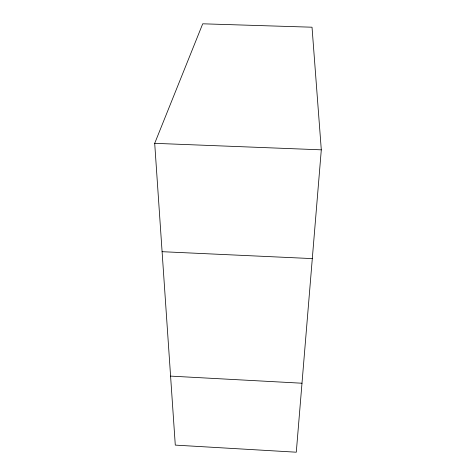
<?xml version="1.0" encoding="UTF-8"?>
<svg xmlns="http://www.w3.org/2000/svg" width="476" height="476" viewBox="0 0 476 476"><rect width="100%" height="100%" fill="white"/><g stroke="black" fill="none" stroke-linecap="round" stroke-linejoin="round"><path stroke-width="0.71" d="M321.3 149.833L296.286 452.2L175.287 445.114L154.7 143.33L202.716 23.8L312.024 27.209L321.3 149.833L154.7 143.33M162.09 251.691L312.304 258.605M170.581 376.111L301.992 383.222"/></g></svg>
